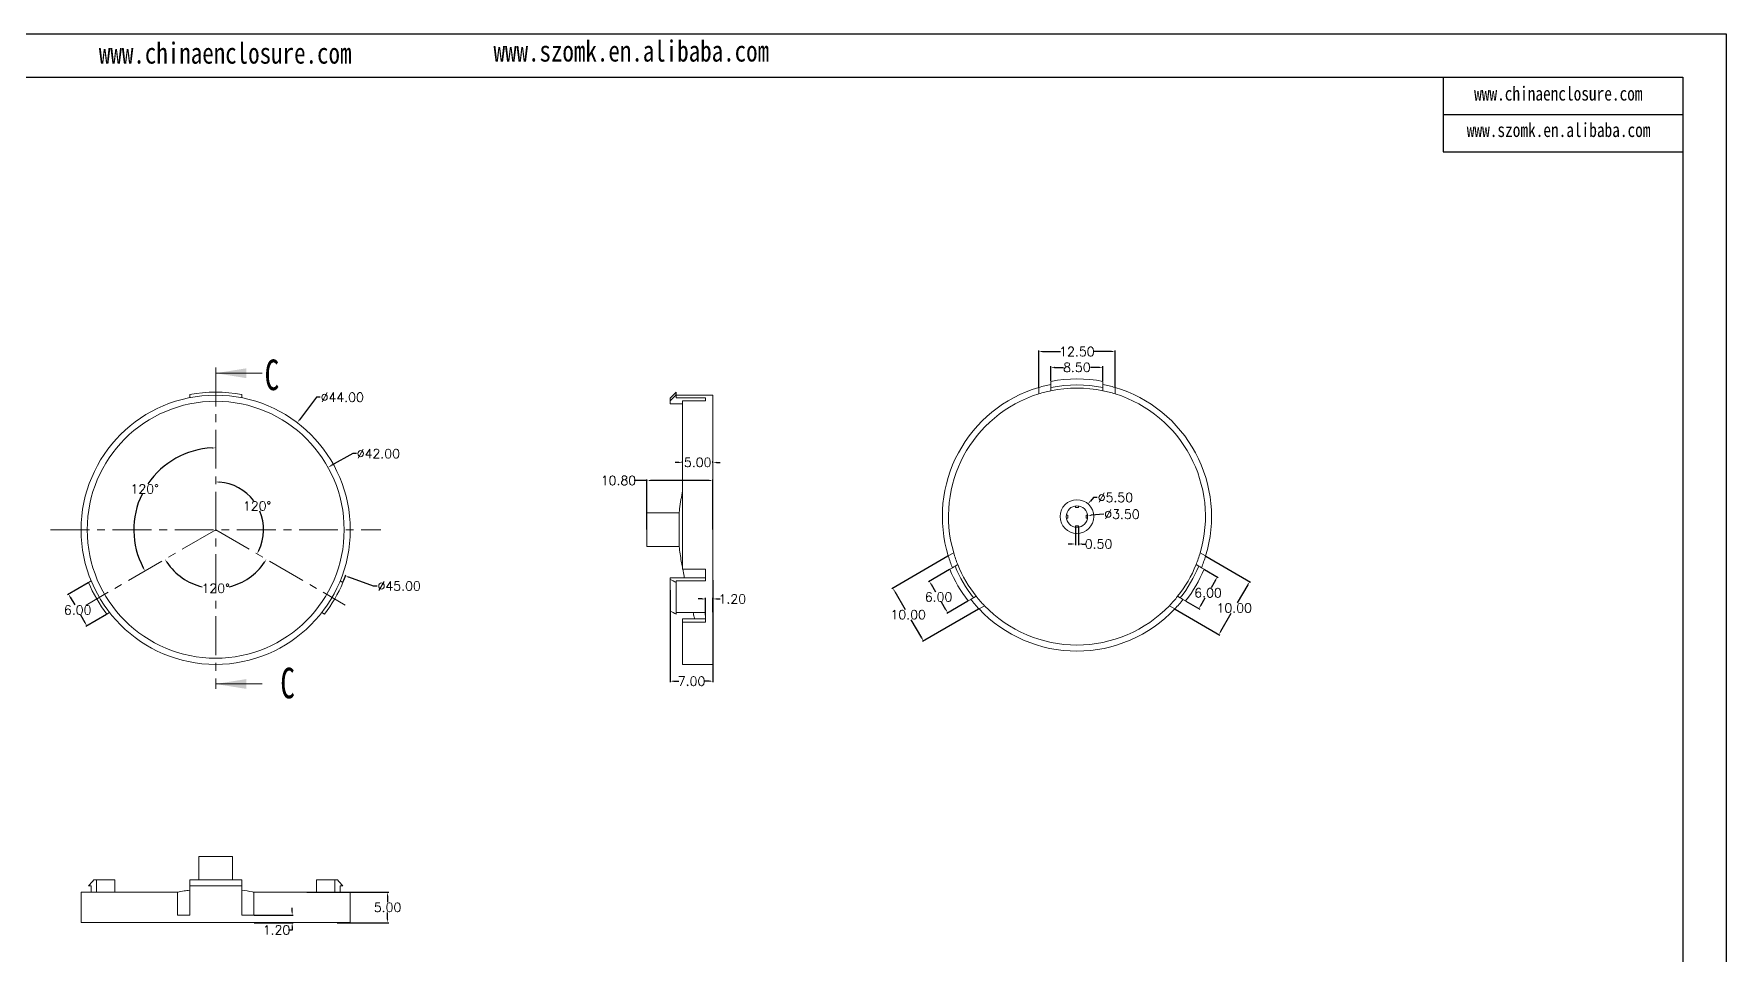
# Model space of a CAD drawing. Header units: inches. Extents: x 1184 to 3641, y 573 to 1047.
# Drawn here: x 2837.5 to 3114.1, y 718.8 to 869.2 of the extents above; entities that cross this region are included whole.
import ezdxf

# ---------------------------------------------------------------- set-up
doc = ezdxf.new("R2010")
doc.units = ezdxf.units.IN
doc.linetypes.add('CENTER', pattern=[10.16, 6.35, -1.27, 1.27, -1.27])
doc.layers.add('文字', color=81, linetype='Continuous')
doc.styles.add('SLDTEXTSTYLE6', font='TXT', dxfattribs={"width": 0.7})
doc.styles.get("Standard").update_dxf_attribs({"font": 'txt', "bigfont": 'gbcbig.shx'})
doc.styles.add('宋体', font='', dxfattribs={"width": 0.8, "height": 3.5})
doc.styles.get('宋体').set_extended_font_data('SimSun')
doc.dimstyles.new('2', dxfattribs={"dimtxt": 1.5, "dimasz": 0.6, "dimexe": 0.18, "dimexo": 0.0625, "dimgap": 0.09, "dimtad": 0, "dimtih": 1, "dimtoh": 1, "dimzin": 0, "dimdsep": 46, "dimtxsty": 'Standard', "dimcen": 0, "dimadec": 0, "dimazin": 2, "dimtfac": 1, "dimtofl": 0, "dimtmove": 0, "dimatfit": 3, "dimfxl": 1, "dimtolj": 1, "dimtzin": 0, "dimarcsym": 0})

# ---------------------------------------------------------------- blocks, each defined once
blk = doc.blocks.new('*D204')
at = {"color": 0, "lineweight": -2, "transparency": 16777216}
for p, q in [((2883.69, 809.85), (2880.88, 806.17)), ((2884.29, 809.85), (2883.69, 809.85))]:
    blk.add_line(p, q, dxfattribs=at)
at = {"color": 0, "transparency": 16777216}
blk.add_solid([(2880.8, 806.23), (2880.96, 806.11), (2880.52, 805.69)], dxfattribs=at)
at = {"layer": 'Defpoints', "color": 0, "transparency": 16777216}
for p in [(2880.52, 805.69), (2853.86, 770.68)]:
    blk.add_point(p, dxfattribs=at)
at = {"color": 0, "transparency": 16777216, "insert": (2887.88, 809.85), "char_height": 1.5, "attachment_point": 5}
blk.add_mtext('\\A1;∅44.00', dxfattribs=at)
blk = doc.blocks.new('*D205')
at = {"color": 0, "lineweight": -2, "transparency": 16777216}
for p, q in [((2889.59, 800.63), (2886.07, 798.67)), ((2890.19, 800.63), (2889.59, 800.63))]:
    blk.add_line(p, q, dxfattribs=at)
at = {"color": 0, "transparency": 16777216}
blk.add_solid([(2886.02, 798.76), (2886.12, 798.59), (2885.55, 798.38)], dxfattribs=at)
at = {"layer": 'Defpoints', "color": 0, "transparency": 16777216}
for p in [(2885.55, 798.38), (2848.83, 777.99)]:
    blk.add_point(p, dxfattribs=at)
at = {"color": 0, "transparency": 16777216, "insert": (2893.78, 800.63), "char_height": 1.5, "attachment_point": 5}
blk.add_mtext('\\A1;∅42.00', dxfattribs=at)
blk = doc.blocks.new('*D206')
at = {"color": 0, "lineweight": -2, "transparency": 16777216}
for p, q in [((2893, 778.99), (2888.95, 780.43)), ((2893.6, 778.99), (2893, 778.99))]:
    blk.add_line(p, q, dxfattribs=at)
blk.add_arc((2867.19, 788.19), 22.5, 337.6508, 340.8465, dxfattribs=at)
at = {"color": 0, "transparency": 16777216}
blk.add_solid([(2888.98, 780.53), (2888.92, 780.34), (2888.38, 780.63)], dxfattribs=at)
at = {"layer": 'Defpoints', "color": 0, "transparency": 16777216}
for p in [(2845.99, 795.74), (2888.38, 780.63)]:
    blk.add_point(p, dxfattribs=at)
at = {"color": 0, "transparency": 16777216, "insert": (2897.19, 778.99), "char_height": 1.5, "attachment_point": 5}
blk.add_mtext('\\A1;∅45.00', dxfattribs=at)
blk = doc.blocks.new('*D207')
at = {"color": 0, "lineweight": -2, "transparency": 16777216}
for p, q in [((2846.35, 779.54), (2842.97, 777.58)), ((2843.43, 777.15), (2844.14, 775.91)), ((2845.84, 773), (2845.12, 774.23)), ((2849.36, 774.35), (2845.98, 772.39))]:
    blk.add_line(p, q, dxfattribs=at)
at = {"color": 0, "transparency": 16777216}
for points in [[(2843.51, 777.2), (2843.34, 777.1), (2843.13, 777.67)], [(2845.93, 773.05), (2845.75, 772.95), (2846.14, 772.48)]]:
    blk.add_solid(points, dxfattribs=at)
at = {"layer": 'Defpoints', "color": 0, "transparency": 16777216}
for p in [(2843.13, 777.67), (2846.4, 779.57), (2849.42, 774.39)]:
    blk.add_point(p, dxfattribs=at)
at = {"color": 0, "transparency": 16777216, "insert": (2844.63, 775.07), "char_height": 1.5, "attachment_point": 5}
blk.add_mtext('\\A1;6.00', dxfattribs=at)
blk = doc.blocks.new('*D208')
at = {"color": 0, "lineweight": -2, "transparency": 16777216}
for start, end in [(37.3134, 85.6009), (334.2285, 23.0321)]:
    blk.add_arc((2867.19, 788.19), 7.82, start, end, dxfattribs=at)
at = {"color": 0, "transparency": 16777216}
for points in [[(2867.79, 795.88), (2867.79, 796.08), (2867.19, 796)], [(2874.32, 784.74), (2874.14, 784.83), (2873.95, 784.26)]]:
    blk.add_solid(points, dxfattribs=at)
at = {"layer": 'Defpoints', "color": 0, "transparency": 16777216}
for p in [(2867.19, 814.69), (2874.89, 789.53), (2867.19, 788.19), (2888.37, 775.87), (2867.19, 762.19)]:
    blk.add_point(p, dxfattribs=at)
at = {"color": 0, "transparency": 16777216, "insert": (2873.96, 792.08), "char_height": 1.5, "attachment_point": 5}
blk.add_mtext('\\A1;120°', dxfattribs=at)
blk = doc.blocks.new('*D209')
at = {"color": 0, "lineweight": -2, "transparency": 16777216}
for start, end in [(213.76, 256.6303), (283.3697, 326.24)]:
    blk.add_arc((2867.19, 788.19), 9.58, start, end, dxfattribs=at)
at = {"color": 0, "transparency": 16777216}
for points in [[(2859.14, 782.81), (2859.31, 782.92), (2858.91, 783.37)], [(2875.07, 782.92), (2875.24, 782.81), (2875.47, 783.37)]]:
    blk.add_solid(points, dxfattribs=at)
at = {"layer": 'Defpoints', "color": 0, "transparency": 16777216}
for p in [(2867.19, 788.19), (2867.19, 788.19), (2863.92, 779.18), (2846.01, 775.87), (2888.37, 775.87)]:
    blk.add_point(p, dxfattribs=at)
at = {"color": 0, "transparency": 16777216, "insert": (2867.19, 778.61), "char_height": 1.5, "attachment_point": 5}
blk.add_mtext('\\A1;120°', dxfattribs=at)
blk = doc.blocks.new('*D210')
at = {"color": 0, "lineweight": -2, "transparency": 16777216}
for start, end in [(92.5694, 145.8413), (154.1553, 207.6012)]:
    blk.add_arc((2867.19, 788.19), 13.38, start, end, dxfattribs=at)
at = {"color": 0, "transparency": 16777216}
for points in [[(2866.59, 801.65), (2866.59, 801.45), (2867.19, 801.57)], [(2855.42, 782.04), (2855.24, 781.94), (2855.62, 781.46)]]:
    blk.add_solid(points, dxfattribs=at)
at = {"layer": 'Defpoints', "color": 0, "transparency": 16777216}
for p in [(2867.19, 814.69), (2858.58, 798.43), (2867.19, 788.19), (2846.01, 775.87), (2867.19, 762.19)]:
    blk.add_point(p, dxfattribs=at)
at = {"color": 0, "transparency": 16777216, "insert": (2855.59, 794.86), "char_height": 1.5, "attachment_point": 5}
blk.add_mtext('\\A1;120°', dxfattribs=at)
blk = doc.blocks.new('*D211')
at = {"color": 0, "lineweight": -2, "transparency": 16777216}
for p, q in [((2942.88, 799.2), (2942.28, 799.2)), ((2943.48, 799.14), (2943.48, 799.38)), ((2948.48, 799.14), (2948.48, 799.38)), ((2949.08, 799.2), (2949.68, 799.2))]:
    blk.add_line(p, q, dxfattribs=at)
at = {"color": 0, "transparency": 16777216}
for points in [[(2942.88, 799.3), (2942.88, 799.1), (2943.48, 799.2)], [(2949.08, 799.3), (2949.08, 799.1), (2948.48, 799.2)]]:
    blk.add_solid(points, dxfattribs=at)
at = {"layer": 'Defpoints', "color": 0, "transparency": 16777216}
for p in [(2943.48, 799.08), (2948.48, 799.2), (2948.48, 799.08)]:
    blk.add_point(p, dxfattribs=at)
at = {"color": 0, "transparency": 16777216, "insert": (2945.98, 799.2), "char_height": 1.5, "attachment_point": 5}
blk.add_mtext('\\A1;5.00', dxfattribs=at)
blk = doc.blocks.new('*D212')
at = {"color": 0, "lineweight": -2, "transparency": 16777216}
for p, q in [((2937.68, 796.24), (2935.62, 796.24)), ((2937.68, 788.25), (2937.68, 796.42)), ((2947.88, 796.24), (2938.28, 796.24)), ((2948.48, 788.25), (2948.48, 796.42))]:
    blk.add_line(p, q, dxfattribs=at)
at = {"color": 0, "transparency": 16777216}
for points in [[(2938.28, 796.34), (2938.28, 796.14), (2937.68, 796.24)], [(2947.88, 796.34), (2947.88, 796.14), (2948.48, 796.24)]]:
    blk.add_solid(points, dxfattribs=at)
at = {"layer": 'Defpoints', "color": 0, "transparency": 16777216}
for p in [(2948.48, 796.24), (2937.68, 788.19), (2948.48, 788.19)]:
    blk.add_point(p, dxfattribs=at)
at = {"color": 0, "transparency": 16777216, "insert": (2933.03, 796.24), "char_height": 1.5, "attachment_point": 5}
blk.add_mtext('\\A1;10.80', dxfattribs=at)
blk = doc.blocks.new('*D213')
at = {"color": 0, "lineweight": -2, "transparency": 16777216}
for p, q in [((2946.68, 776.88), (2946.08, 776.88)), ((2947.28, 774.23), (2947.28, 777.06)), ((2948.48, 774.71), (2948.48, 777.06)), ((2949.08, 776.88), (2949.68, 776.88))]:
    blk.add_line(p, q, dxfattribs=at)
at = {"color": 0, "transparency": 16777216}
for points in [[(2946.68, 776.98), (2946.68, 776.78), (2947.28, 776.88)], [(2949.08, 776.98), (2949.08, 776.78), (2948.48, 776.88)]]:
    blk.add_solid(points, dxfattribs=at)
at = {"layer": 'Defpoints', "color": 0, "transparency": 16777216}
for p in [(2948.48, 776.88), (2948.48, 774.65), (2947.28, 774.17)]:
    blk.add_point(p, dxfattribs=at)
at = {"color": 0, "transparency": 16777216, "insert": (2951.64, 776.88), "char_height": 1.5, "attachment_point": 5}
blk.add_mtext('\\A1;1.20', dxfattribs=at)
blk = doc.blocks.new('*D214')
at = {"color": 0, "lineweight": -2, "transparency": 16777216}
for p, q in [((2941.48, 778.32), (2941.48, 763.26)), ((2948.48, 779.95), (2948.48, 763.26)), ((2942.08, 763.44), (2942.89, 763.44)), ((2947.88, 763.44), (2947.07, 763.44))]:
    blk.add_line(p, q, dxfattribs=at)
at = {"color": 0, "transparency": 16777216}
for points in [[(2942.08, 763.54), (2942.08, 763.34), (2941.48, 763.44)], [(2947.88, 763.54), (2947.88, 763.34), (2948.48, 763.44)]]:
    blk.add_solid(points, dxfattribs=at)
at = {"layer": 'Defpoints', "color": 0, "transparency": 16777216}
for p in [(2941.48, 778.39), (2948.48, 780.01), (2948.48, 763.44)]:
    blk.add_point(p, dxfattribs=at)
at = {"color": 0, "transparency": 16777216, "insert": (2944.98, 763.44), "char_height": 1.5, "attachment_point": 5}
blk.add_mtext('\\A1;7.00', dxfattribs=at)
blk = doc.blocks.new('*D215')
at = {"color": 0, "lineweight": -2, "transparency": 16777216}
for p, q in [((3010.69, 793.46), (3010.18, 792.87)), ((3011.29, 793.46), (3010.69, 793.46))]:
    blk.add_line(p, q, dxfattribs=at)
at = {"color": 0, "transparency": 16777216}
blk.add_solid([(3010.1, 792.94), (3010.25, 792.81), (3009.78, 792.42)], dxfattribs=at)
at = {"layer": 'Defpoints', "color": 0, "transparency": 16777216}
for p in [(3009.78, 792.42), (3006.17, 788.28)]:
    blk.add_point(p, dxfattribs=at)
at = {"color": 0, "transparency": 16777216, "insert": (3014.26, 793.46), "char_height": 1.5, "attachment_point": 5}
blk.add_mtext('\\A1;∅5.50', dxfattribs=at)
blk = doc.blocks.new('*D216')
at = {"color": 0, "lineweight": -2, "transparency": 16777216}
blk.add_line((3012.36, 790.73), (3010.32, 790.55), dxfattribs=at)
at = {"color": 0, "transparency": 16777216}
blk.add_solid([(3010.31, 790.65), (3010.32, 790.45), (3009.72, 790.5)], dxfattribs=at)
at = {"layer": 'Defpoints', "color": 0, "transparency": 16777216}
for p in [(3006.23, 790.2), (3009.72, 790.5)]:
    blk.add_point(p, dxfattribs=at)
at = {"color": 0, "transparency": 16777216, "insert": (3015.33, 790.73), "char_height": 1.5, "attachment_point": 5}
blk.add_mtext('\\A1;∅3.50', dxfattribs=at)
blk = doc.blocks.new('*D217')
at = {"color": 0, "lineweight": -2, "transparency": 16777216}
for p, q in [((3007.72, 788.67), (3007.72, 785.68)), ((3008.22, 788.79), (3008.22, 785.68)), ((3007.12, 785.86), (3006.52, 785.86)), ((3008.82, 785.86), (3009.42, 785.86))]:
    blk.add_line(p, q, dxfattribs=at)
at = {"color": 0, "transparency": 16777216}
for points in [[(3007.12, 785.96), (3007.12, 785.76), (3007.72, 785.86)], [(3008.82, 785.96), (3008.82, 785.76), (3008.22, 785.86)]]:
    blk.add_solid(points, dxfattribs=at)
at = {"layer": 'Defpoints', "color": 0, "transparency": 16777216}
for p in [(3007.72, 788.73), (3008.22, 788.85), (3008.22, 785.86)]:
    blk.add_point(p, dxfattribs=at)
at = {"color": 0, "transparency": 16777216, "insert": (3011.51, 785.86), "char_height": 1.5, "attachment_point": 5}
blk.add_mtext('\\A1;0.50', dxfattribs=at)
blk = doc.blocks.new('*D222')
at = {"color": 0, "lineweight": -2, "transparency": 16777216}
for p, q in [((3001.72, 811.5), (3001.72, 817.5)), ((3002.32, 817.32), (3005.26, 817.32)), ((3013.62, 817.32), (3010.69, 817.32)), ((3014.22, 811.5), (3014.22, 817.5))]:
    blk.add_line(p, q, dxfattribs=at)
at = {"color": 0, "transparency": 16777216}
for points in [[(3002.32, 817.42), (3002.32, 817.22), (3001.72, 817.32)], [(3013.62, 817.42), (3013.62, 817.22), (3014.22, 817.32)]]:
    blk.add_solid(points, dxfattribs=at)
at = {"layer": 'Defpoints', "color": 0, "transparency": 16777216}
for p in [(3014.22, 817.32), (3001.72, 811.44), (3014.22, 811.44)]:
    blk.add_point(p, dxfattribs=at)
at = {"color": 0, "transparency": 16777216, "insert": (3007.97, 817.32), "char_height": 1.5, "attachment_point": 5}
blk.add_mtext('\\A1;12.50', dxfattribs=at)
blk = doc.blocks.new('*D223')
at = {"color": 0, "lineweight": -2, "transparency": 16777216}
for p, q in [((3003.72, 812.51), (3003.72, 814.91)), ((3004.32, 814.73), (3005.76, 814.73)), ((3011.62, 814.73), (3010.19, 814.73)), ((3012.22, 812.51), (3012.22, 814.91))]:
    blk.add_line(p, q, dxfattribs=at)
at = {"color": 0, "transparency": 16777216}
for points in [[(3004.32, 814.83), (3004.32, 814.63), (3003.72, 814.73)], [(3011.62, 814.83), (3011.62, 814.63), (3012.22, 814.73)]]:
    blk.add_solid(points, dxfattribs=at)
at = {"layer": 'Defpoints', "color": 0, "transparency": 16777216}
for p in [(3012.22, 814.73), (3003.72, 812.44), (3012.22, 812.44)]:
    blk.add_point(p, dxfattribs=at)
at = {"color": 0, "transparency": 16777216, "insert": (3007.97, 814.73), "char_height": 1.5, "attachment_point": 5}
blk.add_mtext('\\A1;8.50', dxfattribs=at)
blk = doc.blocks.new('*D224')
at = {"color": 0, "lineweight": -2, "transparency": 16777216}
for p, q in [((2873.5, 725.17), (2879.87, 725.17)), ((2879.69, 725.77), (2879.69, 726.37)), ((2873.5, 723.97), (2879.87, 723.97)), ((2879.69, 722.77), (2879.09, 722.77)), ((2879.69, 723.37), (2879.69, 722.77))]:
    blk.add_line(p, q, dxfattribs=at)
at = {"color": 0, "transparency": 16777216}
for points in [[(2879.59, 725.77), (2879.79, 725.77), (2879.69, 725.17)], [(2879.59, 723.37), (2879.79, 723.37), (2879.69, 723.97)]]:
    blk.add_solid(points, dxfattribs=at)
at = {"layer": 'Defpoints', "color": 0, "transparency": 16777216}
for p in [(2873.44, 725.17), (2873.44, 723.97), (2879.69, 723.97)]:
    blk.add_point(p, dxfattribs=at)
at = {"color": 0, "transparency": 16777216, "insert": (2877.13, 722.77), "char_height": 1.5, "attachment_point": 5}
blk.add_mtext('\\A1;1.20', dxfattribs=at)
blk = doc.blocks.new('*D225')
at = {"color": 0, "lineweight": -2, "transparency": 16777216}
for p, q in [((2882.08, 728.97), (2895.47, 728.97)), ((2895.29, 728.37), (2895.29, 727.31)), ((2895.29, 724.57), (2895.29, 725.63)), ((2887.05, 723.97), (2895.47, 723.97))]:
    blk.add_line(p, q, dxfattribs=at)
at = {"color": 0, "transparency": 16777216}
for points in [[(2895.19, 728.37), (2895.39, 728.37), (2895.29, 728.97)], [(2895.19, 724.57), (2895.39, 724.57), (2895.29, 723.97)]]:
    blk.add_solid(points, dxfattribs=at)
at = {"layer": 'Defpoints', "color": 0, "transparency": 16777216}
for p in [(2882.02, 728.97), (2895.29, 728.97), (2886.98, 723.97)]:
    blk.add_point(p, dxfattribs=at)
at = {"color": 0, "transparency": 16777216, "insert": (2895.29, 726.47), "char_height": 1.5, "attachment_point": 5}
blk.add_mtext('\\A1;5.00', dxfattribs=at)
blk = doc.blocks.new('*D226')
at = {"color": 0, "lineweight": -2, "transparency": 16777216}
for p, q in [((2987.13, 781.7), (2983.69, 779.7)), ((2984.14, 779.27), (2984.86, 778.04)), ((2986.56, 775.12), (2985.84, 776.36)), ((2990.15, 776.52), (2986.7, 774.51))]:
    blk.add_line(p, q, dxfattribs=at)
at = {"color": 0, "transparency": 16777216}
for points in [[(2984.23, 779.32), (2984.06, 779.22), (2983.84, 779.79)], [(2986.64, 775.17), (2986.47, 775.07), (2986.86, 774.6)]]:
    blk.add_solid(points, dxfattribs=at)
at = {"layer": 'Defpoints', "color": 0, "transparency": 16777216}
for p in [(2987.19, 781.74), (2983.84, 779.79), (2990.2, 776.55)]:
    blk.add_point(p, dxfattribs=at)
at = {"color": 0, "transparency": 16777216, "insert": (2985.35, 777.2), "char_height": 1.5, "attachment_point": 5}
blk.add_mtext('\\A1;6.00', dxfattribs=at)
blk = doc.blocks.new('*D227')
at = {"color": 0, "lineweight": -2, "transparency": 16777216}
for p, q in [((2986.89, 783.87), (2977.72, 778.54)), ((2978.18, 778.12), (2979.9, 775.15)), ((2991.91, 775.23), (2982.75, 769.9)), ((2982.6, 770.51), (2980.88, 773.47))]:
    blk.add_line(p, q, dxfattribs=at)
at = {"color": 0, "transparency": 16777216}
for points in [[(2978.26, 778.17), (2978.09, 778.07), (2977.88, 778.64)], [(2982.69, 770.56), (2982.51, 770.46), (2982.9, 769.99)]]:
    blk.add_solid(points, dxfattribs=at)
at = {"layer": 'Defpoints', "color": 0, "transparency": 16777216}
for p in [(2986.94, 783.9), (2991.97, 775.26), (2982.9, 769.99)]:
    blk.add_point(p, dxfattribs=at)
at = {"color": 0, "transparency": 16777216, "insert": (2980.39, 774.31), "char_height": 1.5, "attachment_point": 5}
blk.add_mtext('\\A1;10.00', dxfattribs=at)
blk = doc.blocks.new('*D228')
at = {"color": 0, "lineweight": -2, "transparency": 16777216}
for p, q in [((3028.81, 781.7), (3031.08, 780.39)), ((3030.62, 779.96), (3029.9, 778.72)), ((3025.8, 776.52), (3028.06, 775.2)), ((3028.21, 775.81), (3028.93, 777.04))]:
    blk.add_line(p, q, dxfattribs=at)
at = {"color": 0, "transparency": 16777216}
for points in [[(3030.53, 780.01), (3030.71, 779.91), (3030.92, 780.48)], [(3028.12, 775.86), (3028.29, 775.76), (3027.91, 775.29)]]:
    blk.add_solid(points, dxfattribs=at)
at = {"layer": 'Defpoints', "color": 0, "transparency": 16777216}
for p in [(3028.76, 781.74), (3030.92, 780.48), (3025.74, 776.55)]:
    blk.add_point(p, dxfattribs=at)
at = {"color": 0, "transparency": 16777216, "insert": (3029.41, 777.88), "char_height": 1.5, "attachment_point": 5}
blk.add_mtext('\\A1;6.00', dxfattribs=at)
blk = doc.blocks.new('*D229')
at = {"color": 0, "lineweight": -2, "transparency": 16777216}
for p, q in [((3029.06, 783.87), (3036.36, 779.63)), ((3035.91, 779.2), (3034.18, 776.24)), ((3024.04, 775.23), (3031.34, 770.98)), ((3031.48, 771.59), (3033.21, 774.56))]:
    blk.add_line(p, q, dxfattribs=at)
at = {"color": 0, "transparency": 16777216}
for points in [[(3035.82, 779.25), (3035.99, 779.15), (3036.21, 779.72)], [(3031.4, 771.64), (3031.57, 771.54), (3031.18, 771.07)]]:
    blk.add_solid(points, dxfattribs=at)
at = {"layer": 'Defpoints', "color": 0, "transparency": 16777216}
for p in [(3029.01, 783.9), (3036.21, 779.72), (3023.98, 775.26)]:
    blk.add_point(p, dxfattribs=at)
at = {"color": 0, "transparency": 16777216, "insert": (3033.69, 775.4), "char_height": 1.5, "attachment_point": 5}
blk.add_mtext('\\A1;10.00', dxfattribs=at)

msp = doc.modelspace()

# ---------------------------------------------------------------- linework, layer by layer
for p, q in [((2695.067, 869.241), (3114.097, 869.241)), ((3114.097, 869.241), (3114.097, 572.957)), ((2705.909, 862.187), (3107.043, 862.187)), ((3067.852, 862.187), (3067.852, 849.939)), ((3107.043, 862.187), (3107.043, 580.011)), ((3067.852, 856.063), (3107.043, 856.063)), ((3067.852, 849.939), (3107.043, 849.939))]:
    msp.add_line(p, q)
at = {"color": 1, "linetype": 'CENTER', "lineweight": 0}
for p, q in [((2867.19, 814.687), (2867.19, 762.187)), ((2840.19, 788.187), (2894.19, 788.187)), ((2867.19, 788.187), (2846.009, 775.873)), ((2867.19, 788.187), (2888.371, 775.873))]:
    msp.add_line(p, q, dxfattribs=at)
at = {"color": 7, "linetype": 'Continuous', "lineweight": 0}
for p, q in [((2874.79, 813.773), (2867.19, 813.773)), ((2874.79, 762.981), (2867.19, 762.981))]:
    msp.add_line(p, q, dxfattribs=at)
at = {"color": 7, "linetype": 'Continuous', "lineweight": 15}
for p, q in [((2942.478, 810.687), (2941.478, 809.687)), ((2942.478, 810.282), (2942.478, 810.687)), ((3001.724, 811.442), (3001.724, 810.397)), ((3003.724, 811.425), (3003.724, 810.914)), ((3012.224, 810.914), (3012.224, 811.425)), ((3014.224, 810.397), (3014.224, 811.442)), ((2862.94, 809.772), (2862.94, 810.282)), ((2871.44, 810.282), (2871.44, 809.772)), ((2941.478, 809.262), (2941.478, 809.687)), ((2941.478, 808.752), (2941.478, 809.262)), ((2943.478, 808.752), (2941.478, 808.752)), ((2942.478, 809.772), (2942.478, 810.282)), ((2948.478, 810.187), (2942.478, 810.187)), ((2947.278, 809.772), (2942.478, 809.772)), ((2943.478, 781.742), (2943.478, 809.28)), ((2947.278, 809.28), (2943.478, 809.28)), ((2947.278, 809.28), (2947.278, 809.772)), ((2948.478, 810.187), (2948.478, 766.187)), ((3007.724, 792.081), (3007.724, 791.849)), ((3007.724, 791.849), (3008.224, 791.849)), ((3008.224, 791.849), (3008.224, 792.081)), ((2942.949, 790.937), (2937.678, 790.937)), ((2937.678, 790.937), (2937.678, 785.437)), ((2942.949, 788.187), (2942.949, 790.937)), ((3006.474, 790.599), (3006.242, 790.599)), ((3006.242, 790.099), (3006.474, 790.099)), ((3006.474, 790.099), (3006.474, 790.599)), ((3007.724, 788.849), (3007.724, 788.617)), ((3008.224, 788.849), (3007.724, 788.849)), ((3008.224, 788.617), (3008.224, 788.849)), ((3009.474, 790.599), (3009.474, 790.099)), ((3009.706, 790.599), (3009.474, 790.599)), ((3009.474, 790.099), (3009.706, 790.099)), ((2942.949, 785.437), (2942.949, 788.187)), ((2937.678, 785.437), (2942.949, 785.437)), ((2986.939, 783.904), (2987.828, 784.421)), ((3029.009, 783.904), (3028.12, 784.421)), ((2947.278, 780.334), (2941.478, 780.334)), ((2941.478, 780.081), (2941.478, 780.334)), ((2947.278, 781.742), (2943.478, 781.742)), ((2947.278, 779.827), (2947.278, 781.742)), ((2988.497, 782.497), (2988.061, 782.243)), ((3027.887, 782.243), (3027.451, 782.497)), ((2846.404, 779.573), (2846.84, 779.827)), ((2887.539, 779.827), (2887.976, 779.573)), ((2941.478, 774.893), (2941.478, 780.081)), ((2947.278, 779.827), (2942.478, 779.827)), ((2942.478, 779.573), (2942.478, 779.827)), ((2942.478, 774.386), (2942.478, 779.573)), ((2849.855, 774.64), (2849.419, 774.386)), ((2884.96, 774.386), (2884.524, 774.64)), ((2947.278, 774.64), (2942.478, 774.64)), ((2947.278, 773.097), (2947.278, 774.64)), ((2991.076, 777.056), (2991.513, 777.309)), ((2992.854, 775.776), (2991.965, 775.259)), ((3023.094, 775.776), (3023.983, 775.259)), ((3024.435, 777.309), (3024.872, 777.056)), ((2947.278, 773.613), (2943.478, 773.613)), ((2943.478, 773.613), (2943.478, 773.097)), ((2943.478, 766.187), (2943.478, 773.097)), ((2947.278, 773.097), (2943.478, 773.097)), ((2943.478, 766.187), (2948.478, 766.187)), ((2864.44, 734.773), (2864.44, 730.973)), ((2869.94, 734.773), (2864.44, 734.773)), ((2869.94, 730.973), (2869.94, 734.773)), ((2847.276, 730.973), (2847.713, 730.973)), ((2847.713, 728.973), (2847.713, 730.973)), ((2847.713, 730.973), (2850.728, 730.973)), ((2850.728, 728.973), (2850.728, 730.973)), ((2862.94, 730.973), (2871.44, 730.973)), ((2883.651, 728.973), (2883.651, 730.973)), ((2883.651, 730.973), (2886.666, 730.973)), ((2886.666, 728.973), (2886.666, 730.973)), ((2886.666, 730.973), (2887.103, 730.973)), ((2845.19, 728.973), (2845.19, 723.973)), ((2845.19, 728.973), (2860.94, 728.973)), ((2846.404, 729.973), (2846.84, 729.973)), ((2846.84, 728.973), (2846.84, 729.973)), ((2860.94, 725.173), (2860.94, 728.973)), ((2861.082, 728.973), (2860.94, 728.973)), ((2862.94, 729.973), (2871.44, 729.973)), ((2862.94, 725.173), (2862.94, 729.973)), ((2871.44, 725.173), (2871.44, 729.973)), ((2873.44, 728.973), (2873.345, 728.973)), ((2873.44, 725.173), (2873.44, 728.973)), ((2873.44, 728.973), (2889.19, 728.973)), ((2887.539, 728.973), (2887.539, 729.973)), ((2887.539, 729.973), (2887.976, 729.973)), ((2889.19, 723.973), (2889.19, 728.973)), ((2860.94, 725.173), (2862.94, 725.173)), ((2871.44, 725.173), (2873.44, 725.173)), ((2889.19, 723.973), (2845.19, 723.973))]:
    msp.add_line(p, q, dxfattribs=at)
for centre, radius in [((2867.19, 788.187), 22), ((2867.19, 788.187), 21), ((3007.974, 790.349), 2.75), ((3007.974, 790.349), 1.75)]:
    msp.add_circle(centre, radius, dxfattribs=at)
for centre, radius, start, end in [((2867.19, 788.187), 22.5, 79.11205, 100.88795), ((3007.974, 790.349), 22, 106.50452, 197.03403), ((3007.974, 790.349), 22, 101.13853, 106.50452), ((3007.974, 790.349), 21, 101.67623, 107.31465), ((3007.974, 790.349), 22.5, 79.11205, 100.88795), ((3007.974, 790.349), 21.5, 78.599, 101.401), ((3007.974, 790.349), 21, 78.32377, 101.67623), ((3007.974, 790.349), 22, 73.49548, 78.86147), ((3007.974, 790.349), 21, 72.68535, 78.32377), ((3007.974, 790.349), 22, 342.96597, 73.49548), ((3007.974, 790.349), 21, 107.31465, 196.39644), ((3007.974, 790.349), 21, 343.60356, 72.68535), ((3007.974, 790.349), 22, 197.03403, 202.3331), ((3007.974, 790.349), 21, 196.39644, 201.95737), ((3007.974, 790.349), 21, 338.04263, 343.60356), ((3007.974, 790.349), 22, 337.6669, 342.96597), ((3007.974, 790.349), 22.5, 202.50833, 217.83284), ((3007.974, 790.349), 21.5, 202.14965, 218.19152), ((3007.974, 790.349), 21, 201.95737, 218.38379), ((3007.974, 790.349), 21, 321.61621, 338.04263), ((3007.974, 790.349), 21.5, 321.80848, 337.85035), ((3007.974, 790.349), 22.5, 322.16716, 337.49167), ((2867.19, 788.187), 22.5, 202.50833, 217.83284), ((2867.19, 788.187), 22.5, 322.16716, 337.49167), ((3007.974, 790.349), 22, 218.00806, 223.30714), ((3007.974, 790.349), 21, 218.38379, 223.94473), ((3007.974, 790.349), 22, 223.30714, 316.69286), ((3007.974, 790.349), 21, 223.94473, 316.05527), ((3007.974, 790.349), 21, 316.05527, 321.61621), ((3007.974, 790.349), 22, 316.69286, 321.99194)]:
    msp.add_arc(centre, radius, start, end, dxfattribs=at)
for points in [[(3003.724, 811.425), (3003.724, 811.765), (3003.724, 812.104), (3003.724, 812.444)], [(3012.224, 812.444), (3012.224, 812.104), (3012.224, 811.765), (3012.224, 811.425)], [(2942.478, 810.282), (2942.144, 809.942), (2941.811, 809.602), (2941.478, 809.262)], [(2987.188, 781.735), (2987.479, 781.905), (2987.77, 782.074), (2988.061, 782.243)], [(3027.887, 782.243), (3028.178, 782.074), (3028.469, 781.905), (3028.76, 781.735)], [(2941.478, 780.081), (2941.811, 779.911), (2942.144, 779.742), (2942.478, 779.573)], [(2942.478, 774.386), (2942.144, 774.555), (2941.811, 774.724), (2941.478, 774.893)], [(2991.076, 777.056), (2990.785, 776.886), (2990.494, 776.717), (2990.204, 776.548)], [(3025.745, 776.548), (3025.454, 776.717), (3025.163, 776.886), (3024.872, 777.056)], [(2847.276, 730.973), (2846.985, 730.639), (2846.694, 730.306), (2846.404, 729.973)], [(2862.94, 729.973), (2862.94, 730.306), (2862.94, 730.639), (2862.94, 730.973)], [(2871.44, 730.973), (2871.44, 730.639), (2871.44, 730.306), (2871.44, 729.973)], [(2887.976, 729.973), (2887.685, 730.306), (2887.394, 730.639), (2887.103, 730.973)]]:
    msp.add_open_spline(points, degree=3, dxfattribs=at)
for points, knots in [([(2943.478, 794.341), (2943.47, 794.302), (2943.262, 793.283), (2943.077, 792.139), (2942.966, 791.028), (2942.955, 790.912)], [0, 0, 0, 0, 0.03490257, 0.89903581, 1, 1, 1, 1]), ([(2942.951, 785.441), (2943.055, 784.637), (2943.202, 783.512), (2943.416, 782.399), (2943.478, 782.081)], [0, 0, 0, 0, 0.7146114, 1, 1, 1, 1]), ([(2943.541, 781.742), (2943.607, 781.357), (2943.688, 780.886), (2943.794, 780.419), (2943.813, 780.334)], [0, 0, 0, 0, 0.817469, 1, 1, 1, 1]), ([(2945.225, 774.64), (2945.29, 774.402), (2945.383, 774.059), (2945.484, 773.718), (2945.515, 773.613)], [0, 0, 0, 0, 0.6920848, 1, 1, 1, 1]), ([(2862.94, 729.281), (2862.639, 729.241), (2861.969, 729.15), (2861.305, 729.018), (2860.94, 728.946)], [0, 0, 0, 0, 0.448983, 1, 1, 1, 1]), ([(2873.44, 728.953), (2873.368, 728.968), (2872.707, 729.104), (2872.037, 729.195), (2871.44, 729.276)], [0, 0, 0, 0, 0.107872, 1, 1, 1, 1])]:
    msp.add_open_spline(points, degree=3, knots=knots, dxfattribs=at)
at = {"color": 7, "linetype": 'Continuous', "lineweight": 0}
for points in [[(2867.19, 813.773), (2872.19, 812.973), (2872.19, 814.573)], [(2867.19, 762.981), (2872.19, 762.181), (2872.19, 763.781)]]:
    msp.add_solid(points, dxfattribs=at)

# ---------------------------------------------------------------- texts
at = {"color": 7, "linetype": 'Continuous', "char_height": 5, "attachment_point": 1, "style": 'SLDTEXTSTYLE6'}
for insert in [(2875.185, 816.011), (2877.757, 765.636)]:
    msp.add_mtext('C', dxfattribs=dict(at, insert=insert))
at = {"layer": '文字', "color": 0, "attachment_point": 1, "style": '宋体'}
for s, insert, char_height, width in [('www.chinaenclosure.com', (2848.1, 867.819), 3.44881, 60.59231), ('www.szomk.en.alibaba.com', (2912.608, 868.16), 3.44881, 60.59231), ('www.chinaenclosure.com', (3072.901, 860.636), 2.29921, 40.39487), ('www.szomk.en.alibaba.com', (3071.699, 854.681), 2.29921, 40.39487)]:
    msp.add_mtext(s, dxfattribs=dict(at, insert=insert, char_height=char_height, width=width))

# ---------------------------------------------------------------- dimensions: what is measured, and where the dimension line sits
for base, p1, p2, picture, middle in [((3014.224, 817.315), (3001.724, 811.442), (3014.224, 811.442), '*D222', (3007.974, 817.315)), ((3012.224, 814.729), (3003.724, 812.444), (3012.224, 812.444), '*D223', (3007.974, 814.729)), ((2948.478, 799.203), (2943.478, 799.081), (2948.478, 799.081), '*D211', (2945.978, 799.203)), ((3008.224, 785.858), (3007.724, 788.733), (3008.224, 788.849), '*D217', (3011.514, 785.858)), ((2948.478, 763.435), (2941.478, 778.385), (2948.478, 780.008), '*D214', (2944.978, 763.435)), ((2948.478, 776.884), (2947.278, 774.171), (2948.478, 774.648), '*D213', (2951.643, 776.884))]:
    dim = msp.add_linear_dim(base=base, p1=p1, p2=p2, dimstyle='2')
    dim.commit()
    dim.dimension.update_dxf_attribs({"geometry": picture, "text_midpoint": middle})
for base, line1, line2, picture, middle in [((2858.578, 798.428), ((2867.19, 814.687), (2867.19, 762.187)), ((2867.19, 788.187), (2846.009, 775.873)), '*D210', (2855.591, 794.86)), ((2874.89, 789.529), ((2867.19, 814.687), (2867.19, 762.187)), ((2867.19, 788.187), (2888.371, 775.873)), '*D208', (2873.965, 792.085)), ((2863.922, 779.182), ((2867.19, 788.187), (2888.371, 775.873)), ((2867.19, 788.187), (2846.009, 775.873)), '*D209', (2867.19, 778.608))]:
    dim = msp.add_angular_dim_2l(base=base, line1=line1, line2=line2, dimstyle='2')
    dim.commit()
    dim.dimension.update_dxf_attribs({"geometry": picture, "text_midpoint": middle})
for p1, p2, picture, middle in [((2853.862, 770.683), (2880.518, 805.69), '*D204', (2887.879, 809.854)), ((2848.831, 777.991), (2885.549, 798.382), '*D205', (2893.782, 800.628)), ((2845.995, 795.739), (2888.384, 780.635), '*D206', (2897.191, 778.99)), ((3006.166, 788.277), (3009.782, 792.421), '*D215', (3014.256, 793.463)), ((3006.231, 790.199), (3009.718, 790.499), '*D216', (3012.362, 790.726))]:
    dim = msp.add_diameter_dim_2p(p1=p1, p2=p2, dimstyle='2')
    dim.commit()
    dim.dimension.update_dxf_attribs({"geometry": picture, "text_midpoint": middle, "dimtype": 163})
dim = msp.add_linear_dim(base=(2948.478, 796.235), p1=(2937.678, 788.187), p2=(2948.478, 788.187), dimstyle='2')
dim.commit()
dim.dimension.update_dxf_attribs({"geometry": '*D212', "text_midpoint": (2933.03, 796.235), "dimtype": 160})
for p1, p2, distance, picture, middle in [((2986.939, 783.904), (2991.965, 775.259), -10.484, '*D227', (2980.388, 774.312)), ((3023.983, 775.259), (3029.009, 783.904), -8.326, '*D229', (3033.694, 775.397)), ((2990.204, 776.548), (2987.188, 781.735), 3.871, '*D226', (2985.349, 777.197)), ((3025.745, 776.548), (3028.76, 781.735), -2.501, '*D228', (3029.415, 777.885)), ((2849.419, 774.386), (2846.404, 779.573), 3.792, '*D207', (2844.633, 775.074))]:
    dim = msp.add_aligned_dim(p1=p1, p2=p2, distance=distance, dimstyle='2')
    dim.commit()
    dim.dimension.update_dxf_attribs({"geometry": picture, "text_midpoint": middle})
for base, p1, p2, picture, middle in [((2895.288, 728.973), (2886.984, 723.973), (2882.02, 728.973), '*D225', (2895.288, 726.473)), ((2879.693, 723.973), (2873.44, 725.173), (2873.44, 723.973), '*D224', (2877.128, 722.773))]:
    dim = msp.add_linear_dim(base=base, p1=p1, p2=p2, angle=90, dimstyle='2')
    dim.commit()
    dim.dimension.update_dxf_attribs({"geometry": picture, "text_midpoint": middle})

doc.saveas('drawing.dxf')
